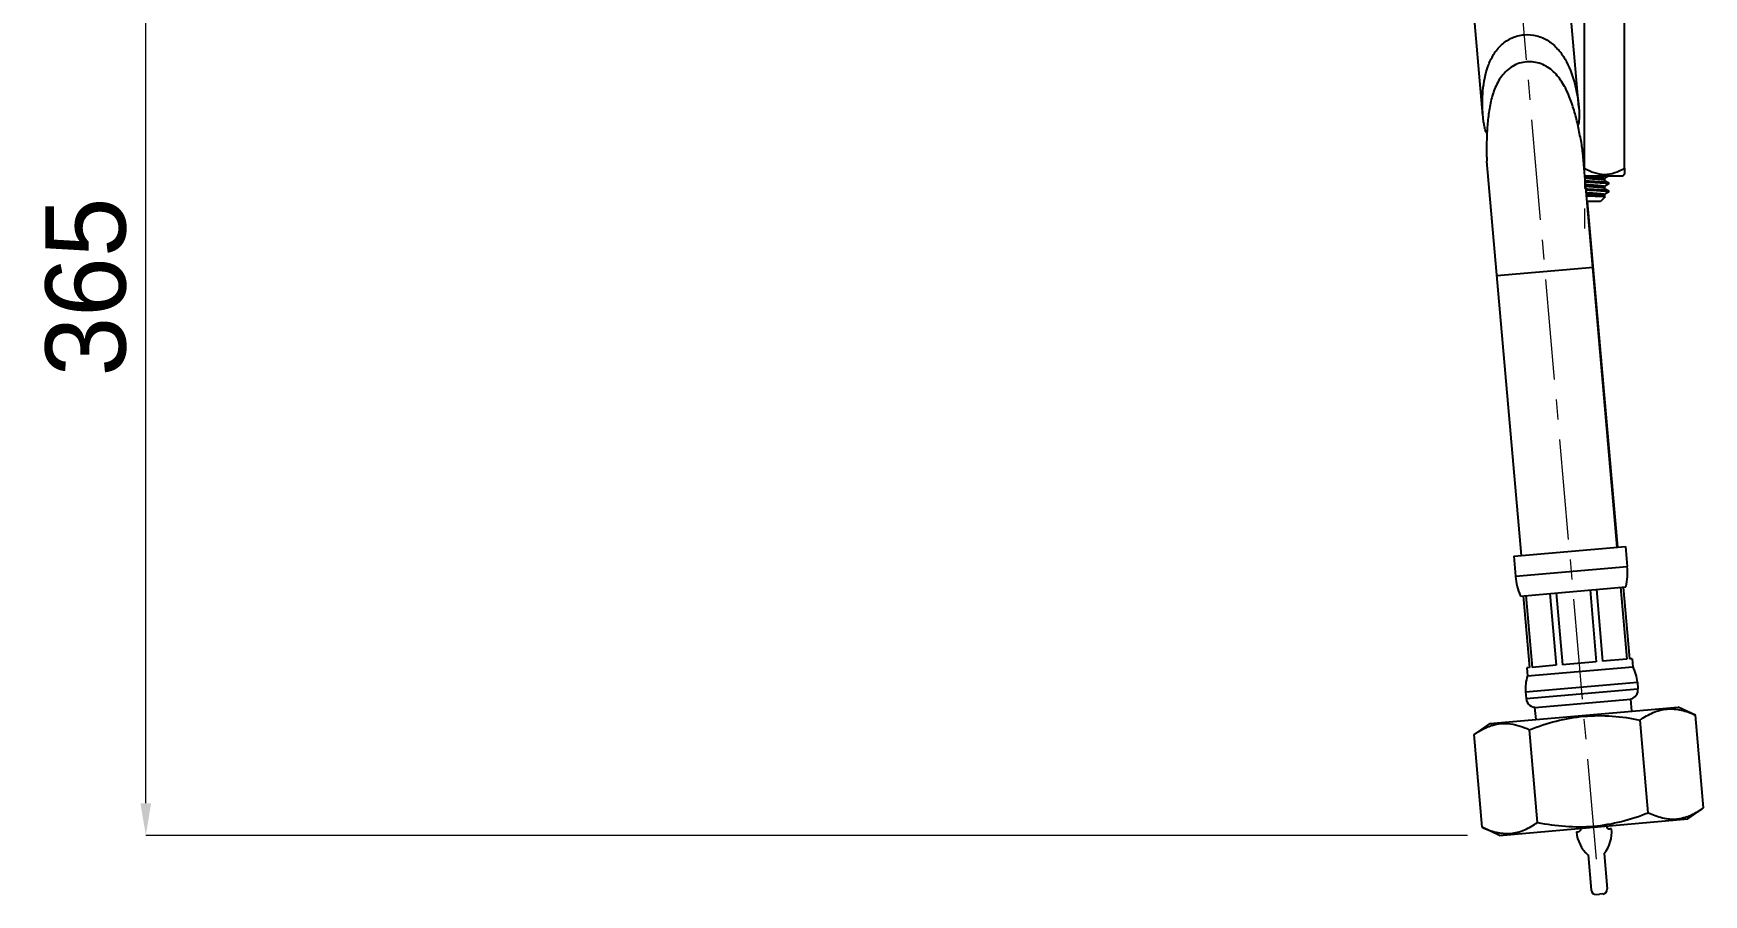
# Model space of a CAD drawing. Extents: x 0 to 1354, y 0 to 992.
# Drawn here: x 658 to 866.2, y 191.5 to 298.9 of the extents above; entities that cross this region are included whole.
import ezdxf

# ---------------------------------------------------------------- set-up
doc = ezdxf.new("R2010")
doc.units = 0
doc.header["$LTSCALE"] = 10
doc.header["$MEASUREMENT"] = 0
doc.header["$PDMODE"] = 3
doc.header["$PDSIZE"] = -10
doc.linetypes.add('CENTER', pattern=[2, 1.25, -0.25, 0.25, -0.25])
doc.layers.get('0').update_dxf_attribs({"linetype": 'CONTINUOUS'})
doc.layers.get('DEFPOINTS').update_dxf_attribs({"linetype": 'CONTINUOUS'})
for name, color, linetype in [('1', 7, 'CONTINUOUS'), ('BODY', 7, 'CONTINUOUS'), ('DEF_LAYER_ASSEM_MEMBER', 7, 'CONTINUOUS')]:
    doc.layers.add(name, color=color, linetype=linetype)
doc.styles.add('Daelim Dimension', font='')
doc.styles.get('Daelim Dimension').set_extended_font_data('나눔고딕')
doc.dimstyles.new('DEFAULT', dxfattribs={"dimscale": 2, "dimtxt": 2, "dimasz": 2, "dimexe": 0, "dimexo": 2, "dimgap": 1, "dimtad": 1, "dimdec": 1, "dimzin": 9, "dimdsep": 46, "dimtxsty": 'Daelim Dimension', "dimcen": 0.5, "dimclrd": 252, "dimclre": 252, "dimclrt": 3, "dimadec": 1, "dimazin": 0, "dimtfac": 1, "dimtdec": 1, "dimtix": 1, "dimtmove": 0, "dimatfit": 3, "dimfxl": 1, "dimtolj": 1, "dimtzin": 1, "dimlwd": 9, "dimlwe": 9, "dimarcsym": 0})

# ---------------------------------------------------------------- blocks, each defined once
blk = doc.blocks.new('*D7')
at = {"color": 5, "lineweight": 9, "ltscale": 0.5, "transparency": 16777216}
for p, q in [((721.79, 335.62), (672.01, 335.62)), ((672.01, 202.9), (672.01, 331.62)), ((836.79, 198.9), (672.01, 198.9))]:
    blk.add_line(p, q, dxfattribs=at)
at = {"color": 5, "ltscale": 0.5, "transparency": 16777216}
for points in [[(671.34, 331.62), (672.67, 331.62), (672.01, 335.62)], [(671.34, 202.9), (672.67, 202.9), (672.01, 198.9)]]:
    blk.add_solid(points, dxfattribs=at)
at = {"layer": 'DEFPOINTS', "color": 0, "ltscale": 0.5, "transparency": 16777216}
for p in [(672.01, 335.62), (725.79, 335.62), (840.79, 198.9)]:
    blk.add_point(p, dxfattribs=at)
at = {"color": 7, "ltscale": 0.5, "transparency": 16777216, "insert": (664.56, 267.26), "char_height": 10, "attachment_point": 5, "rotation": 90, "style": 'Daelim Dimension'}
blk.add_mtext('\\A1;365', dxfattribs=at)

msp = doc.modelspace()

# ---------------------------------------------------------------- linework, layer by layer
at = {"color": 7, "ltscale": 0.5}
for p, q in [((853.37, 277.92), (851.69, 277.92)), ((850.37, 199.34), (850.57, 199.36)), ((854.75, 199.72), (854.55, 199.71))]:
    msp.add_line(p, q, dxfattribs=at)
at = {"color": 7}
for p, q in [((851.83, 196.46), (852.21, 192.07)), ((853.82, 196.63), (854.2, 192.25)), ((853.66, 191.6), (853.26, 191.56)), ((852.86, 191.53), (853.26, 191.56))]:
    msp.add_line(p, q, dxfattribs=at)
for centre, radius, start, end in [((854.52, 200.1), 0.4, 185, 275), ((854.7, 199.72), 4.35, 185, 228.6028), ((850.53, 199.76), 0.4, 275, 5), ((850.42, 199.34), 4.35, 321.3972, 5), ((852.81, 192.13), 0.6, 185, 275), ((853.6, 192.19), 0.6, 275, 5)]:
    msp.add_arc(centre, radius, start, end, dxfattribs=at)
at = {"layer": '1', "color": 7, "linetype": 'Continuous'}
for p, q in [((851.37, 282.07), (851.37, 305.07)), ((856.37, 282.07), (856.37, 305.07)), ((856.37, 281.3), (856.15, 281.07)), ((856.15, 281.07), (851.42, 281.07)), ((853.87, 280.79), (853.87, 280.55)), ((853.87, 279.79), (853.87, 279.55)), ((854.37, 280.25), (854.37, 280.08)), ((854.37, 279.25), (854.37, 279.08)), ((853.95, 278.49), (853.37, 277.92)), ((853.87, 278.79), (853.87, 278.54))]:
    msp.add_line(p, q, dxfattribs=at)
for points, degree in [([(851.33, 282.05), (851.35, 282.05), (851.36, 282.06), (851.37, 282.07)], 3), ([(853.86, 280.56), (854.11, 280.41), (854.37, 280.26)], 2), ([(853.86, 279.56), (854.11, 279.41), (854.37, 279.26)], 2), ([(854.37, 281.07), (854.12, 280.93), (853.87, 280.78)], 2), ([(854.37, 280.07), (854.12, 279.93), (853.87, 279.78)], 2), ([(854.37, 279.07), (854.12, 278.93), (853.87, 278.78)], 2)]:
    msp.add_open_spline(points, degree=degree, dxfattribs=at)
for points, knots in [([(851.37, 282.07), (852.16, 281.62), (852.99, 281.3), (854.74, 281.29), (855.59, 281.62), (856.37, 282.07)], [0, 0, 0, 0, 0.5, 0.5, 1, 1, 1, 1]), ([(856.37, 282.07), (856.37, 281.62), (856.37, 281.3), (856.37, 281.3), (856.37, 281.3), (856.37, 281.3)], [0, 0, 0, 0, 0.998824, 0.998824, 1, 1, 1, 1]), ([(851.42, 281.04), (851.45, 281.04), (851.48, 281.04), (851.79, 281.02), (852.07, 281), (852.59, 280.96), (852.83, 280.94), (853.25, 280.91), (853.43, 280.89), (853.7, 280.86), (853.8, 280.84), (853.86, 280.81), (853.87, 280.8), (853.87, 280.79)], [0.1081307, 0.1081307, 0.1081307, 0.1081307, 0.1288163, 0.1288163, 0.3233097, 0.3233097, 0.5177329, 0.5177329, 0.7122056, 0.7122056, 0.9066432, 0.9066432, 1, 1, 1, 1]), ([(853.86, 280.56), (853.85, 280.56), (853.84, 280.57), (853.76, 280.59), (853.66, 280.61), (853.37, 280.64), (853.18, 280.66), (852.74, 280.7), (852.49, 280.71), (851.98, 280.75), (851.71, 280.77), (851.44, 280.78)], [0, 0, 0, 0, 0.0315074, 0.0315074, 0.1428968, 0.1428968, 0.2542639, 0.2542639, 0.3656746, 0.3656746, 0.4717884, 0.4717884, 0.4717884, 0.4717884]), ([(851.47, 280.5), (851.76, 280.48), (852.06, 280.46), (852.66, 280.43), (852.96, 280.41), (853.49, 280.38), (853.72, 280.36), (854.09, 280.32), (854.22, 280.3), (854.35, 280.27), (854.37, 280.26), (854.37, 280.25)], [0.5112721, 0.5112721, 0.5112721, 0.5112721, 0.6056136, 0.6056136, 0.7131017, 0.7131017, 0.8205582, 0.8205582, 0.9280279, 0.9280279, 1, 1, 1, 1]), ([(854.37, 280.08), (854.37, 280.09), (854.37, 280.09), (854.33, 280.11), (854.24, 280.13), (853.96, 280.17), (853.77, 280.19), (853.3, 280.22), (853.02, 280.24), (852.42, 280.28), (852.09, 280.29), (851.67, 280.32), (851.58, 280.32), (851.48, 280.33)], [0, 0, 0, 0, 0.0277341, 0.0277341, 0.1352959, 0.1352959, 0.2428959, 0.2428959, 0.350462, 0.350462, 0.4580583, 0.4580583, 0.4873884, 0.4873884, 0.4873884, 0.4873884]), ([(851.51, 280.03), (851.63, 280.03), (851.74, 280.02), (852.13, 280), (852.4, 279.98), (852.88, 279.94), (853.1, 279.92), (853.47, 279.89), (853.61, 279.87), (853.81, 279.83), (853.87, 279.81), (853.87, 279.8), (853.87, 279.79), (853.87, 279.79)], [0.50192, 0.50192, 0.50192, 0.50192, 0.5480252, 0.5480252, 0.659263, 0.659263, 0.7704756, 0.7704756, 0.8817333, 0.8817333, 0.992938, 0.992938, 1, 1, 1, 1]), ([(853.86, 279.55), (853.84, 279.57), (853.77, 279.59), (853.56, 279.62), (853.4, 279.64), (853.02, 279.67), (852.8, 279.69), (852.3, 279.73), (852.03, 279.75), (851.68, 279.77), (851.6, 279.77), (851.53, 279.78)], [0, 0, 0, 0, 0.0995932, 0.0995932, 0.2106068, 0.2106068, 0.321652, 0.321652, 0.4326718, 0.4326718, 0.4617229, 0.4617229, 0.4617229, 0.4617229]), ([(851.56, 279.49), (851.62, 279.49), (851.69, 279.48), (852.08, 279.46), (852.41, 279.44), (853.02, 279.41), (853.3, 279.39), (853.76, 279.35), (853.96, 279.33), (854.24, 279.3), (854.33, 279.28), (854.37, 279.26), (854.37, 279.26), (854.37, 279.25)], [0.5203446, 0.5203446, 0.5203446, 0.5203446, 0.541066, 0.541066, 0.6485052, 0.6485052, 0.755974, 0.755974, 0.8634131, 0.8634131, 0.9708865, 0.9708865, 1, 1, 1, 1]), ([(854.37, 279.08), (854.37, 279.1), (854.33, 279.11), (854.15, 279.15), (853.99, 279.17), (853.6, 279.2), (853.35, 279.22), (852.8, 279.26), (852.48, 279.27), (851.97, 279.3), (851.77, 279.31), (851.57, 279.32)], [0, 0, 0, 0, 0.0931942, 0.0931942, 0.2007141, 0.2007141, 0.3082107, 0.3082107, 0.4157136, 0.4157136, 0.4787269, 0.4787269, 0.4787269, 0.4787269]), ([(854.36, 279.07), (854.37, 279.07), (854.37, 279.07), (854.37, 279.07), (854.37, 279.07), (854.37, 279.07)], [0, 0, 0, 0, 0.917094, 0.917094, 1, 1, 1, 1]), ([(851.6, 279.03), (851.8, 279.02), (852, 279), (852.46, 278.97), (852.71, 278.95), (853.15, 278.92), (853.34, 278.9), (853.64, 278.87), (853.75, 278.85), (853.85, 278.82), (853.87, 278.8), (853.87, 278.79)], [0.5121228, 0.5121228, 0.5121228, 0.5121228, 0.5926825, 0.5926825, 0.7042343, 0.7042343, 0.8157977, 0.8157977, 0.9273648, 0.9273648, 1, 1, 1, 1]), ([(853.87, 278.54), (853.87, 278.55), (853.84, 278.57), (853.71, 278.6), (853.59, 278.62), (853.27, 278.65), (853.07, 278.67), (852.62, 278.7), (852.36, 278.72), (851.94, 278.75), (851.78, 278.76), (851.62, 278.77)], [0, 0, 0, 0, 0.0835305, 0.0835305, 0.1912129, 0.1912129, 0.2988878, 0.2988878, 0.4065899, 0.4065899, 0.4678527, 0.4678527, 0.4678527, 0.4678527]), ([(851.63, 278.64), (851.79, 278.64), (851.94, 278.63), (852.37, 278.61), (852.64, 278.6), (853.11, 278.58), (853.33, 278.57), (853.66, 278.55), (853.78, 278.53), (853.93, 278.51), (853.96, 278.5), (853.95, 278.49)], [0.5451456, 0.5451456, 0.5451456, 0.5451456, 0.5993156, 0.5993156, 0.7024637, 0.7024637, 0.8062501, 0.8062501, 0.9071756, 0.9071756, 1, 1, 1, 1])]:
    msp.add_open_spline(points, degree=3, knots=knots, dxfattribs=at)
at = {"layer": 'BODY', "color": 1, "linetype": 'CENTER', "lineweight": 5}
for p, q in [((851.37, 372.03), (851.37, 274.52)), ((852.88, 195.95), (840.15, 341.38))]:
    msp.add_line(p, q, dxfattribs=at)
at = {"layer": 'DEF_LAYER_ASSEM_MEMBER', "color": 7, "linetype": 'Continuous'}
for p, q in [((838.71, 288.62), (836.67, 311.97)), ((850.67, 289.67), (849.14, 307.07)), ((855.46, 234.82), (851.16, 283.99)), ((843.51, 233.77), (839.21, 282.94)), ((855.53, 234.82), (851.76, 277.92)), ((842.55, 233.69), (856.49, 234.91)), ((842.55, 233.69), (842.76, 231.2)), ((856.49, 234.91), (856.71, 232.42)), ((843.38, 228.74), (856.53, 229.89)), ((847.05, 229.06), (847.84, 220.1)), ((847.84, 229.13), (848.63, 220.17)), ((852.07, 229.5), (852.85, 220.54)), ((852.86, 229.57), (853.64, 220.61)), ((855.85, 229.83), (856.64, 220.87)), ((856.18, 229.86), (856.97, 220.9)), ((843.73, 228.77), (844.51, 219.81)), ((844.06, 228.8), (844.84, 219.84)), ((856.64, 220.87), (853.64, 220.61)), ((857.31, 220.93), (856.97, 220.9)), ((857.31, 220.93), (857.4, 219.93)), ((844.51, 219.81), (844.17, 219.78)), ((844.17, 219.78), (844.25, 218.78)), ((844.25, 218.78), (857.4, 219.93)), ((847.84, 220.1), (844.84, 219.84)), ((852.85, 220.54), (848.63, 220.17)), ((844.02, 216.79), (844.1, 215.96)), ((857.97, 218.01), (858.04, 217.18)), ((839.57, 212.85), (863.04, 214.9)), ((845.2, 214.85), (857.15, 215.89)), ((845.33, 213.35), (845.2, 214.85)), ((857.28, 214.4), (857.15, 215.89)), ((865.21, 213.89), (863.04, 214.9)), ((839.57, 212.85), (837.61, 211.47)), ((859.33, 201.73), (858.31, 213.28)), ((866.22, 202.33), (865.21, 213.89)), ((838.62, 199.92), (837.61, 211.47)), ((845.52, 200.52), (844.51, 212.08)), ((864.26, 200.96), (866.22, 202.33)), ((840.79, 198.9), (838.62, 199.92)), ((840.79, 198.9), (864.26, 200.96))]:
    msp.add_line(p, q, dxfattribs=at)
at = {"layer": 'DEF_LAYER_ASSEM_MEMBER', "color": 9, "linetype": 'Continuous'}
for p, q in [((852.48, 269.69), (840.46, 268.64)), ((842.76, 231.2), (856.71, 232.42)), ((844.02, 216.79), (857.97, 218.01)), ((844.1, 215.96), (858.04, 217.18))]:
    msp.add_line(p, q, dxfattribs=at)
at = {"layer": 'DEF_LAYER_ASSEM_MEMBER', "color": 7, "linetype": 'Continuous'}
for centre, radius, start, end in [((850.73, 231.89), 8, 185.0001, 203.1949), ((848.74, 231.72), 8, 346.8051, 5.0001), ((849.01, 217.23), 5, 161.9262, 185.0001), ((852.99, 217.58), 5, 5.0001, 28.074), ((856.85, 217.07), 1.2, 284.4705, 5.0001), ((845.29, 216.06), 1.2, 185.0001, 274.9999), ((841.58, 206.97), 5.91, 107.0714, 108.6558), ((862.42, 206.09), 5.14, 275.0094, 276.0223), ((862.25, 206.84), 5.91, 287.0868, 288.6551), ((841.71, 204.28), 5.14, 273.9772, 275.0074)]:
    msp.add_arc(centre, radius, start, end, dxfattribs=at)
for points, start_tangent, end_tangent in [([(838.71, 288.62), (838.72, 291.74), (839.37, 294.81), (840.04, 296.22), (841.03, 297.43), (842.34, 298.3), (843.85, 298.69)], (-0.087248, 0.996187), (0.996195, 0.087156)), ([(843.85, 298.69), (845.42, 298.57), (846.85, 297.94), (848.03, 296.92), (848.95, 295.65), (850.12, 292.74), (850.67, 289.66)], (0.996195, 0.087156), (0.087056, -0.996203)), ([(844.15, 295.32), (842.41, 294.76), (841.05, 293.53), (840.17, 291.92), (839.65, 290.16), (839.36, 288.34), (839.21, 286.51), (839.17, 284.68), (839.17, 283.77), (839.21, 282.93)], (-0.996195, -0.087156), (0.0865, -0.996252)), ([(851.16, 283.98), (851.06, 284.81), (850.9, 285.7), (850.54, 287.5), (850.07, 289.28), (849.47, 291.02), (848.65, 292.66), (847.51, 294.09), (845.96, 295.07), (844.15, 295.32)], (-0.08848, 0.996078), (-0.996195, -0.087156)), ([(850.67, 289.66), (850.71, 289.05), (850.71, 288.45), (850.67, 287.88), (850.56, 287.42)], (0.087056, -0.996203), (-0.428806, -0.903397)), ([(839.21, 286.43), (839.01, 286.86), (838.88, 287.41), (838.78, 288.01), (838.71, 288.62)], (-0.578151, 0.81593), (-0.087248, 0.996187)), ([(858.31, 213.28), (859.95, 214.21), (861.67, 214.65), (863.44, 214.52), (865.21, 213.89)], (0.819039, 0.573739), (0.906308, -0.422618)), ([(837.61, 211.47), (838.12, 211.81), (839.69, 212.57)], (0.819152, 0.573576), (0.947487, 0.319793)), ([(839.85, 212.62), (840.99, 212.85), (842.16, 212.81), (844.51, 212.08)], (0.955966, 0.293477), (0.906224, -0.422798)), ([(844.51, 212.08), (847.85, 213.16), (851.32, 213.75), (854.83, 213.77), (858.31, 213.28)], (0.932926, 0.360069), (0.981278, -0.192598)), ([(864.14, 201.23), (864.67, 201.44), (866.22, 202.33)], (0.947489, 0.319788), (0.819152, 0.573576)), ([(838.62, 199.92), (840.35, 199.3), (842.07, 199.15)], (0.906308, -0.422618), (0.997591, 0.069369)), ([(842.16, 199.15), (843.88, 199.59), (845.52, 200.52)], (0.996182, 0.087296), (0.819039, 0.573739)), ([(845.52, 200.52), (849, 200.04), (852.52, 200.06), (855.98, 200.65), (859.33, 201.73)], (0.981278, -0.192598), (0.932926, 0.360069)), ([(859.33, 201.73), (861.1, 201.1), (862.87, 200.96)], (0.906224, -0.422798), (0.996181, 0.08731)), ([(862.96, 200.97), (863.99, 201.19)], (0.994482, 0.104908), (0.955888, 0.293732))]:
    msp.add_spline(points, degree=3, dxfattribs=dict(at, start_tangent=start_tangent, end_tangent=end_tangent))

# ---------------------------------------------------------------- dimensions: what is measured, and where the dimension line sits
at = {"color": 5, "ltscale": 0.5}
dim = msp.add_linear_dim(base=(672.01, 335.62), p1=(840.79, 198.9), p2=(725.79, 335.62), angle=90, text='365', dimstyle='DEFAULT', override={"dimtxt": 5, "dimdec": 0, "dimclrd": 5, "dimclre": 5, "dimclrt": 7}, dxfattribs=at)
dim.commit()
dim.dimension.update_dxf_attribs({"geometry": '*D7', "text_midpoint": (664.56, 267.26)})

doc.saveas('drawing.dxf')
